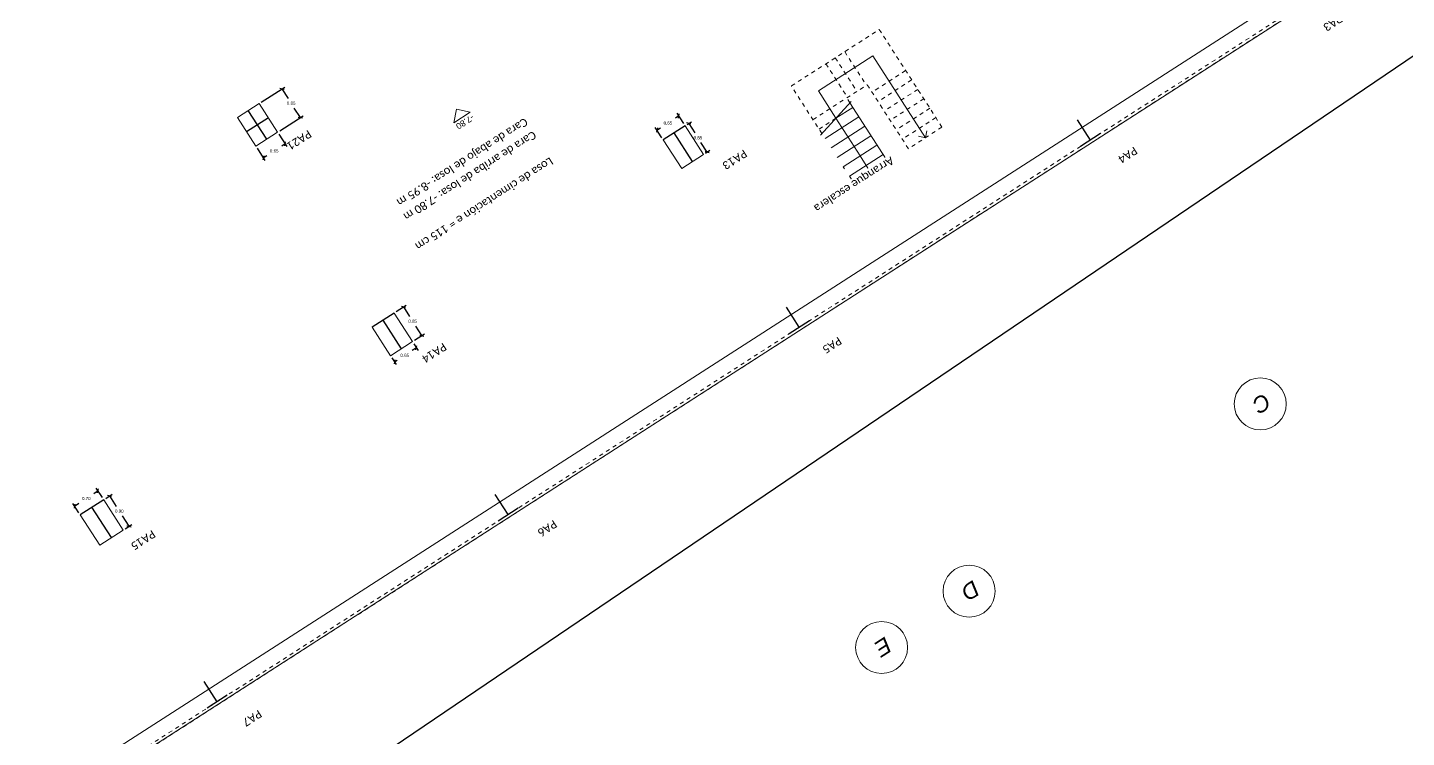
# Model space of a CAD drawing. Header units: metres. Extents: x 448 to 592, y 494 to 631.
# Drawn here: x 537.08 to 571.53, y 527.64 to 545.38 of the extents above; entities that cross this region are included whole.
import ezdxf

# ---------------------------------------------------------------- set-up
doc = ezdxf.new("R2010")
doc.units = ezdxf.units.M
doc.linetypes.add('Trazo general', pattern=[0.001875, 0.00125, -0.000625])
for name, color, linetype, lineweight, true_color in [('0-AR-TXT-1', 5, 'Continuous', 5, 0x0000ff), ('0-AR-TXT-3', 1, 'Continuous', 5, 0xff0000), ('00-AUX-6', 5, 'Trazo general', 5, 0x0000ff), ('00-AUX-7', 7, 'Continuous', 25, 0xff8000)]:
    doc.layers.add(name, color=color, linetype=linetype, lineweight=lineweight, true_color=true_color)
for name, color, linetype, lineweight in [('0-AUX', 7, 'Continuous', 5), ('00-AUX-2', 7, 'Continuous', 5), ('1-AR-ESCALERA', 7, 'Continuous', 5), ('1-AR-ESCALERA-1', 7, 'Trazo general', 5), ('1-AR-PILARES', 7, 'Continuous', 5), ('1-AR-VISTA', 7, 'Continuous', 5), ('CS-NIVELES', 7, 'Continuous', 5), ('SECC_COTAS', 255, 'Continuous', 9)]:
    doc.layers.add(name, color=color, linetype=linetype, lineweight=lineweight)
doc.styles.add('Arial_I', font='ariali.ttf', dxfattribs={"height": 0.4})
doc.styles.add('Calibri', font='calibri.ttf', dxfattribs={"height": 0.2})
doc.styles.add('Calibri_1', font='calibri.ttf', dxfattribs={"height": 0.15})
doc.dimstyles.get("Standard").update_dxf_attribs({"dimtxt": 0.18, "dimasz": 0.18, "dimexe": 0.18, "dimexo": 0.0625, "dimgap": 0.09, "dimtad": 0, "dimtih": 1, "dimtoh": 1, "dimzin": 0, "dimdsep": 46, "dimtxsty": 'Standard', "dimcen": 0.09, "dimadec": 0, "dimazin": 0, "dimtfac": 1, "dimtdec": 4, "dimtofl": 0, "dimtmove": 0, "dimatfit": 3, "dimfxl": 1, "dimtolj": 1, "dimtzin": 0, "dimarcsym": 0})

# ---------------------------------------------------------------- blocks, each defined once
blk = doc.blocks.new('Rejilla - Extremo de rejilla-3554-Sótano 2 - STR')
at = {"layer": '0-AUX'}
blk.add_circle((0, 0), 0.0065, dxfattribs=at)
blk = doc.blocks.new('Cotas de elevación - Cota vertical-26384-Sótano 2 - STR')
at = {"layer": 'CS-NIVELES'}
for p, q in [((0.00247, 0.00247), (-0.00247, 0.00247)), ((-0.00247, 0.00247), (0, 0)), ((0, 0), (0.00247, 0.00247))]:
    blk.add_line(p, q, dxfattribs=at)
blk = doc.blocks.new('_Oblique')
at = {"color": 0, "linetype": 'ByBlock', "lineweight": -2}
blk.add_line((-0.5, -0.5), (0.5, 0.5), dxfattribs=at)
blk = doc.blocks.new('*D424')
at = {"layer": 'Defpoints', "color": 0, "transparency": 16777216}
for p in [(553.349, 543.175), (553.506, 542.93), (552.96, 542.578)]:
    blk.add_point(p, dxfattribs=at)
at = {"layer": 'SECC_COTAS', "color": 0, "lineweight": -2, "transparency": 16777216}
for p, q in [((553.349, 543.175), (553.262, 543.119)), ((553.473, 542.983), (553.306, 543.242)), ((552.926, 542.631), (552.759, 542.89)), ((552.802, 542.823), (552.889, 542.879))]:
    blk.add_line(p, q, dxfattribs=at)
at = {"layer": 'SECC_COTAS', "color": 0, "lineweight": -2, "transparency": 16777216, "xscale": 0.075, "yscale": 0.075, "zscale": 0.075}
for p, rotation in [((553.349, 543.175), 32.75532756625478), ((552.802, 542.823), 212.7553275662548)]:
    blk.add_blockref('_Oblique', p, dxfattribs=dict(at, rotation=rotation))
at = {"layer": 'SECC_COTAS', "color": 0, "transparency": 16777216, "insert": (553.076, 542.999), "char_height": 0.08, "attachment_point": 5}
blk.add_mtext('\\A1;0.65', dxfattribs=at)
blk = doc.blocks.new('*D425')
at = {"layer": 'Defpoints', "color": 0, "transparency": 16777216}
for p in [(553.506, 542.93), (553.966, 542.215), (554.056, 542.273)]:
    blk.add_point(p, dxfattribs=at)
at = {"layer": 'SECC_COTAS', "color": 0, "lineweight": -2, "transparency": 16777216}
for p, q in [((553.559, 542.964), (553.663, 543.031)), ((553.596, 542.988), (553.748, 542.75)), ((554.056, 542.273), (553.903, 542.51)), ((554.019, 542.249), (554.123, 542.316))]:
    blk.add_line(p, q, dxfattribs=at)
at = {"layer": 'SECC_COTAS', "color": 0, "lineweight": -2, "transparency": 16777216, "xscale": 0.075, "yscale": 0.075, "zscale": 0.075}
for p, rotation in [((553.596, 542.988), 122.7553275662617), ((554.056, 542.273), 302.7553275662617)]:
    blk.add_blockref('_Oblique', p, dxfattribs=dict(at, rotation=rotation))
at = {"layer": 'SECC_COTAS', "color": 0, "transparency": 16777216, "insert": (553.826, 542.63), "char_height": 0.08, "attachment_point": 5}
blk.add_mtext('\\A1;0.85', dxfattribs=at)
blk = doc.blocks.new('*D426')
at = {"layer": 'Defpoints', "color": 0, "transparency": 16777216}
for p in [(546.232, 538.25), (546.692, 537.535), (546.927, 537.686)]:
    blk.add_point(p, dxfattribs=at)
at = {"layer": 'SECC_COTAS', "color": 0, "lineweight": -2, "transparency": 16777216}
for p, q in [((546.284, 538.284), (546.534, 538.444)), ((546.467, 538.401), (546.619, 538.164)), ((546.927, 537.686), (546.774, 537.924)), ((546.744, 537.569), (546.994, 537.73))]:
    blk.add_line(p, q, dxfattribs=at)
at = {"layer": 'SECC_COTAS', "color": 0, "lineweight": -2, "transparency": 16777216, "xscale": 0.075, "yscale": 0.075, "zscale": 0.075}
for p, rotation in [((546.467, 538.401), 122.7553275662682), ((546.927, 537.686), 302.7553275662682)]:
    blk.add_blockref('_Oblique', p, dxfattribs=dict(at, rotation=rotation))
at = {"layer": 'SECC_COTAS', "color": 0, "transparency": 16777216, "insert": (546.697, 538.044), "char_height": 0.08, "attachment_point": 5}
blk.add_mtext('\\A1;0.85', dxfattribs=at)
blk = doc.blocks.new('*D272')
at = {"layer": 'Defpoints', "color": 0, "transparency": 16777216}
for p in [(546.692, 537.535), (546.145, 537.183), (546.244, 537.03)]:
    blk.add_point(p, dxfattribs=at)
at = {"layer": 'SECC_COTAS', "color": 0, "lineweight": -2, "transparency": 16777216}
for p, q in [((546.791, 537.382), (546.685, 537.313)), ((546.726, 537.483), (546.834, 537.314)), ((546.179, 537.131), (546.287, 536.963)), ((546.244, 537.03), (546.312, 537.073))]:
    blk.add_line(p, q, dxfattribs=at)
at = {"layer": 'SECC_COTAS', "color": 0, "lineweight": -2, "transparency": 16777216, "xscale": 0.075, "yscale": 0.075, "zscale": 0.075}
for p, rotation in [((546.791, 537.382), 32.75532756626558), ((546.244, 537.03), 212.7553275662656)]:
    blk.add_blockref('_Oblique', p, dxfattribs=dict(at, rotation=rotation))
at = {"layer": 'SECC_COTAS', "color": 0, "transparency": 16777216, "insert": (546.498, 537.193), "char_height": 0.08, "attachment_point": 5}
blk.add_mtext('\\A1;0.65', dxfattribs=at)
blk = doc.blocks.new('*D273')
at = {"layer": 'Defpoints', "color": 0, "transparency": 16777216}
for p in [(538.836, 533.804), (538.978, 533.583), (538.39, 533.205)]:
    blk.add_point(p, dxfattribs=at)
at = {"layer": 'SECC_COTAS', "color": 0, "lineweight": -2, "transparency": 16777216}
for p, q in [((538.836, 533.804), (538.729, 533.734)), ((538.944, 533.636), (538.793, 533.871)), ((538.356, 533.257), (538.204, 533.492)), ((538.248, 533.425), (538.356, 533.494))]:
    blk.add_line(p, q, dxfattribs=at)
at = {"layer": 'SECC_COTAS', "color": 0, "lineweight": -2, "transparency": 16777216, "xscale": 0.075, "yscale": 0.075, "zscale": 0.075}
for p, rotation in [((538.836, 533.804), 32.75532756625815), ((538.248, 533.425), 212.7553275662582)]:
    blk.add_blockref('_Oblique', p, dxfattribs=dict(at, rotation=rotation))
at = {"layer": 'SECC_COTAS', "color": 0, "transparency": 16777216, "insert": (538.542, 533.614), "char_height": 0.08, "attachment_point": 5}
blk.add_mtext('\\A1;0.70', dxfattribs=at)
blk = doc.blocks.new('*D274')
at = {"layer": 'Defpoints', "color": 0, "transparency": 16777216}
for p in [(538.978, 533.583), (539.465, 532.826), (539.61, 532.92)]:
    blk.add_point(p, dxfattribs=at)
at = {"layer": 'SECC_COTAS', "color": 0, "lineweight": -2, "transparency": 16777216}
for p, q in [((539.031, 533.617), (539.191, 533.72)), ((539.123, 533.677), (539.29, 533.418)), ((539.61, 532.92), (539.444, 533.178)), ((539.518, 532.86), (539.677, 532.963))]:
    blk.add_line(p, q, dxfattribs=at)
at = {"layer": 'SECC_COTAS', "color": 0, "lineweight": -2, "transparency": 16777216, "xscale": 0.075, "yscale": 0.075, "zscale": 0.075}
for p, rotation in [((539.123, 533.677), 122.7553275662666), ((539.61, 532.92), 302.7553275662665)]:
    blk.add_blockref('_Oblique', p, dxfattribs=dict(at, rotation=rotation))
at = {"layer": 'SECC_COTAS', "color": 0, "transparency": 16777216, "insert": (539.367, 533.298), "char_height": 0.08, "attachment_point": 5}
blk.add_mtext('\\A1;0.90', dxfattribs=at)
blk = doc.blocks.new('*D287')
at = {"layer": 'Defpoints', "color": 0, "transparency": 16777216}
for p in [(542.864, 543.485), (543.892, 543.136), (543.324, 542.77)]:
    blk.add_point(p, dxfattribs=at)
at = {"layer": 'SECC_COTAS', "color": 0, "lineweight": -2, "transparency": 16777216}
for p, q in [((542.916, 543.519), (543.5, 543.894)), ((543.432, 543.851), (543.585, 543.613)), ((543.892, 543.136), (543.739, 543.373)), ((543.376, 542.804), (543.959, 543.179))]:
    blk.add_line(p, q, dxfattribs=at)
at = {"layer": 'SECC_COTAS', "color": 0, "lineweight": -2, "transparency": 16777216, "xscale": 0.075, "yscale": 0.075, "zscale": 0.075}
for p, rotation in [((543.432, 543.851), 122.7553275662622), ((543.892, 543.136), 302.7553275662622)]:
    blk.add_blockref('_Oblique', p, dxfattribs=dict(at, rotation=rotation))
at = {"layer": 'SECC_COTAS', "color": 0, "transparency": 16777216, "insert": (543.662, 543.493), "char_height": 0.08, "attachment_point": 5}
blk.add_mtext('\\A1;0.85', dxfattribs=at)
blk = doc.blocks.new('*D288')
at = {"layer": 'Defpoints', "color": 0, "transparency": 16777216}
for p in [(543.324, 542.77), (542.777, 542.419), (542.965, 542.127)]:
    blk.add_point(p, dxfattribs=at)
at = {"layer": 'SECC_COTAS', "color": 0, "lineweight": -2, "transparency": 16777216}
for p, q in [((543.357, 542.718), (543.555, 542.411)), ((542.811, 542.366), (543.008, 542.059)), ((543.511, 542.478), (543.425, 542.423)), ((542.965, 542.127), (543.052, 542.183))]:
    blk.add_line(p, q, dxfattribs=at)
at = {"layer": 'SECC_COTAS', "color": 0, "lineweight": -2, "transparency": 16777216, "xscale": 0.075, "yscale": 0.075, "zscale": 0.075}
for p, rotation in [((543.511, 542.478), 32.7553275662687), ((542.965, 542.127), 212.7553275662686)]:
    blk.add_blockref('_Oblique', p, dxfattribs=dict(at, rotation=rotation))
at = {"layer": 'SECC_COTAS', "color": 0, "transparency": 16777216, "insert": (543.238, 542.303), "char_height": 0.08, "attachment_point": 5}
blk.add_mtext('\\A1;0.65', dxfattribs=at)

msp = doc.modelspace()

# ---------------------------------------------------------------- linework, layer by layer
at = {"layer": '0-AUX'}
for p, q in [((556.835, 543.799), (558.195, 544.674)), ((558.195, 544.674), (559.51, 542.63)), ((557.274, 543.118), (556.835, 543.799)), ((557.425, 542.883), (557.274, 543.118)), ((557.577, 542.647), (557.425, 542.883)), ((559.51, 542.63), (559.337, 542.668)), ((559.51, 542.63), (559.547, 542.803)), ((557.728, 542.412), (557.577, 542.647)), ((557.88, 542.176), (557.728, 542.412)), ((558.031, 541.941), (557.88, 542.176)), ((558.183, 541.705), (558.031, 541.941))]:
    msp.add_line(p, q, dxfattribs=at)
msp.add_circle((558.183, 541.705), 0.05, dxfattribs=at)
at = {"layer": '00-AUX-2'}
for p, q in [((585.784, 556.74), (500.035, 501.573)), ((585.016, 556.781), (500.17, 502.195))]:
    msp.add_line(p, q, dxfattribs=at)
at = {"layer": '00-AUX-6'}
for p, q in [((585.762, 556.809), (499.997, 501.632)), ((585.784, 556.74), (500.035, 501.573))]:
    msp.add_line(p, q, dxfattribs=at)
at = {"layer": '00-AUX-7', "color": 1}
for p, q in [((543.094, 543.128), (542.547, 542.776)), ((543.05, 542.594), (542.59, 543.309)), ((553.506, 542.93), (552.96, 542.578)), ((553.693, 542.039), (553.233, 542.754)), ((546.232, 538.25), (545.685, 537.898)), ((546.418, 537.359), (545.959, 538.074)), ((538.978, 533.583), (538.39, 533.205)), ((539.171, 532.637), (538.684, 533.394))]:
    msp.add_line(p, q, dxfattribs=at)
at = {"layer": '00-AUX-7'}
for p, q in [((563.635, 542.574), (563.31, 543.078)), ((563.887, 542.736), (563.383, 542.411)), ((556.36, 537.893), (556.036, 538.398)), ((556.613, 538.056), (556.108, 537.731)), ((549.086, 533.213), (548.761, 533.718)), ((549.338, 533.376), (548.833, 533.051)), ((541.811, 528.533), (541.487, 529.038)), ((542.063, 528.696), (541.559, 528.371))]:
    msp.add_line(p, q, dxfattribs=at)
at = {"layer": '1-AR-ESCALERA'}
for p, q in [((557.655, 543.538), (556.892, 542.698)), ((557.274, 543.118), (557.694, 543.389)), ((558.603, 541.976), (557.622, 543.501)), ((557.005, 542.612), (557.846, 543.153)), ((557.156, 542.377), (557.997, 542.918)), ((557.308, 542.141), (558.149, 542.682)), ((557.459, 541.906), (558.3, 542.447)), ((557.611, 541.67), (558.452, 542.211)), ((557.492, 541.854), (557.459, 541.906)), ((557.762, 541.435), (557.611, 541.67)), ((557.762, 541.435), (558.603, 541.976)), ((557.762, 541.435), (558.603, 541.976))]:
    msp.add_line(p, q, dxfattribs=at)
at = {"layer": '1-AR-ESCALERA-1'}
for p, q in [((556.161, 543.924), (558.356, 545.336)), ((558.356, 545.336), (559.925, 542.897)), ((557.494, 544.782), (558.035, 543.941)), ((557.023, 544.479), (557.564, 543.638)), ((557.258, 544.63), (557.799, 543.789)), ((559.016, 544.31), (558.175, 543.769)), ((559.167, 544.075), (558.326, 543.534)), ((556.926, 542.735), (556.161, 543.924)), ((557.543, 543.624), (558.056, 543.954)), ((558.056, 543.954), (559.084, 542.356)), ((559.319, 543.839), (558.478, 543.298)), ((556.702, 543.083), (557.543, 543.624)), ((557.622, 543.501), (557.543, 543.624)), ((559.47, 543.604), (558.629, 543.063)), ((559.622, 543.368), (558.781, 542.827)), ((556.853, 542.848), (557.274, 543.118)), ((559.773, 543.133), (558.932, 542.592)), ((559.925, 542.897), (559.084, 542.356))]:
    msp.add_line(p, q, dxfattribs=at)
at = {"layer": '1-AR-PILARES'}
for p, q in [((542.864, 543.485), (542.317, 543.133)), ((543.324, 542.77), (542.864, 543.485)), ((542.317, 543.133), (542.777, 542.419)), ((542.777, 542.419), (543.324, 542.77)), ((553.966, 542.215), (553.506, 542.93)), ((552.96, 542.578), (553.42, 541.864)), ((553.42, 541.864), (553.966, 542.215)), ((546.232, 538.25), (545.685, 537.898)), ((546.692, 537.535), (546.232, 538.25)), ((545.685, 537.898), (546.145, 537.183)), ((546.145, 537.183), (546.692, 537.535)), ((539.465, 532.826), (538.978, 533.583)), ((538.39, 533.205), (538.877, 532.448)), ((538.877, 532.448), (539.465, 532.826))]:
    msp.add_line(p, q, dxfattribs=at)
at = {"layer": '1-AR-PILARES', "color": 1}
msp.add_line((553.506, 542.93), (552.96, 542.578), dxfattribs=at)
at = {"layer": '1-AR-VISTA'}
msp.add_line((500.17, 502.195), (585.016, 556.781), dxfattribs=at)

# ---------------------------------------------------------------- block references
at = {"layer": '0-AUX', "xscale": 99.99999999999993, "yscale": 99.99999999999993, "zscale": 99.99999999999993, "rotation": 212.7553275663494}
for p in [(567.878, 535.978), (560.603, 531.298), (558.417, 529.891)]:
    msp.add_blockref('Rejilla - Extremo de rejilla-3554-Sótano 2 - STR', p, dxfattribs=at)
at = {"layer": 'CS-NIVELES', "xscale": 99.99999999999993, "yscale": 99.99999999999993, "zscale": 99.99999999999993, "rotation": 212.7553275663494}
msp.add_blockref('Cotas de elevación - Cota vertical-26384-Sótano 2 - STR', (547.797, 543.346), dxfattribs=at)

# ---------------------------------------------------------------- texts
at = {"layer": 'CS-NIVELES', "insert": (548.252, 543.095), "char_height": 0.15, "width": 0.59123, "attachment_point": 1, "rotation": 212.7553, "line_spacing_factor": 1.158048, "style": 'Calibri_1'}
msp.add_mtext('-7.80', dxfattribs=at)

# ---------------------------------------------------------------- dimensions: what is measured, and where the dimension line sits
at = {"layer": 'SECC_COTAS'}
for p1, p2, distance, picture, middle in [((552.96, 542.578), (553.506, 542.93), 0.291, '*D424', (553.076, 542.999)), ((538.39, 533.205), (538.978, 533.583), 0.262, '*D273', (538.542, 533.614))]:
    dim = msp.add_aligned_dim(p1=p1, p2=p2, distance=distance, dimstyle='Standard', override={"dimtxt": 0.08, "dimasz": 0.075, "dimexe": 0.08, "dimgap": 0.08, "dimdec": 2, "dimblk1": 'Oblique', "dimblk2": 'Oblique', "dimsah": 1}, dxfattribs=at)
    dim.commit()
    dim.dimension.update_dxf_attribs({"geometry": picture, "text_midpoint": middle})

# ---------------------------------------------------------------- next in the draw order: texts
at = {"layer": '0-AR-TXT-1', "char_height": 0.2, "attachment_point": 1, "rotation": 212.7553, "style": 'Calibri', "bg_fill": 3, "box_fill_scale": 1.25, "bg_fill_color": 256, "bg_fill_true_color": 13158600, "bg_fill_transparency": 0}
for s, insert, width in [('PA3', (569.962, 545.549), 0.6173), ('PA4', (564.832, 542.249), 0.6173), ('Arranque escalera', (558.751, 542), 2.85401), ('PA5', (557.443, 537.495), 0.6173), ('PA6', (550.328, 532.918), 0.6173), ('PA7', (542.953, 528.173), 0.6173)]:
    msp.add_mtext(s, dxfattribs=dict(at, insert=insert, width=width))
at = {"layer": '0-AR-TXT-3', "insert": (550.234, 541.984), "char_height": 0.2, "width": 4.95443, "attachment_point": 1, "rotation": 212.7553, "style": 'Calibri', "bg_fill": 3, "box_fill_scale": 1.25, "bg_fill_color": 256, "bg_fill_true_color": 13158600, "bg_fill_transparency": 0}
msp.add_mtext('Losa de cimentación e = 115 cm', dxfattribs=at)
at = {"layer": '0-AUX', "char_height": 0.4, "attachment_point": 1, "rotation": 212.7553, "style": 'Arial_I', "bg_fill": 3, "box_fill_scale": 1.25, "bg_fill_color": 256, "bg_fill_true_color": 13158600, "bg_fill_transparency": 0}
for s, insert, width in [('\\fArial|b0|i1|c0|p34|;C', (568.19, 535.929), 0.48903), ('\\fArial|b0|i1|c0|p34|;D', (560.916, 531.248), 0.48903), ('\\fArial|b0|i1|c0|p34|;E', (558.718, 529.835), 0.45696)]:
    msp.add_mtext(s, dxfattribs=dict(at, insert=insert, width=width))

# ---------------------------------------------------------------- next in the draw order: texts
at = {"layer": '0-AR-TXT-3', "insert": (549.811, 542.641), "char_height": 0.2, "width": 4.87426, "attachment_point": 1, "rotation": 212.7553, "style": 'Calibri', "bg_fill": 3, "box_fill_scale": 1.25, "bg_fill_color": 256, "bg_fill_true_color": 13158600, "bg_fill_transparency": 0}
msp.add_mtext('Cara de arriba de losa: -7.80 m ', dxfattribs=at)

# ---------------------------------------------------------------- next in the draw order: texts
at = {"layer": '0-AR-TXT-3', "insert": (549.6, 542.969), "char_height": 0.2, "width": 4.71392, "attachment_point": 1, "rotation": 212.7553, "style": 'Calibri', "bg_fill": 3, "box_fill_scale": 1.25, "bg_fill_color": 256, "bg_fill_true_color": 13158600, "bg_fill_transparency": 0}
msp.add_mtext('Cara de abajo de losa: -8.95 m', dxfattribs=at)

# ---------------------------------------------------------------- next in the draw order: linework, layer by layer
at = {"color": 6}
msp.add_line((532.506, 518.13), (588.418, 556.008), dxfattribs=at)

# ---------------------------------------------------------------- next in the draw order: texts
at = {"layer": '0-AR-TXT-1', "color": 3, "char_height": 0.2, "width": 0.8097, "attachment_point": 1, "rotation": 212.7553, "style": 'Calibri', "bg_fill": 3, "box_fill_scale": 1.25, "bg_fill_color": 256, "bg_fill_true_color": 13158600, "bg_fill_transparency": 0}
for s, insert in [('PA21', (544.195, 542.666)), ('PA13', (555.08, 542.177)), ('PA14', (547.57, 537.346)), ('PA15', (540.295, 532.666))]:
    msp.add_mtext(s, dxfattribs=dict(at, insert=insert))

# ---------------------------------------------------------------- next in the draw order: dimensions: what is measured, and where the dimension line sits
at = {"layer": 'SECC_COTAS'}
for p1, p2, distance, picture, middle in [((542.864, 543.485), (543.324, 542.77), 0.676, '*D287', (543.662, 543.493)), ((553.506, 542.93), (553.966, 542.215), 0.106, '*D425', (553.826, 542.63)), ((543.324, 542.77), (542.777, 542.419), 0.347, '*D288', (543.238, 542.303)), ((546.232, 538.25), (546.692, 537.535), 0.279, '*D426', (546.697, 538.044)), ((538.978, 533.583), (539.465, 532.826), 0.172, '*D274', (539.367, 533.298))]:
    dim = msp.add_aligned_dim(p1=p1, p2=p2, distance=distance, dimstyle='Standard', override={"dimtxt": 0.08, "dimasz": 0.075, "dimexe": 0.08, "dimgap": 0.08, "dimdec": 2, "dimblk1": 'Oblique', "dimblk2": 'Oblique', "dimsah": 1}, dxfattribs=at)
    dim.commit()
    dim.dimension.update_dxf_attribs({"geometry": picture, "text_midpoint": middle})
dim = msp.add_linear_dim(base=(546.244, 537.03), p1=(546.692, 537.535), p2=(546.145, 537.183), angle=212.7553, dimstyle='Standard', override={"dimtxt": 0.08, "dimasz": 0.075, "dimexe": 0.08, "dimgap": 0.08, "dimdec": 2, "dimblk1": 'Oblique', "dimblk2": 'Oblique', "dimsah": 1}, dxfattribs=at)
dim.commit()
dim.dimension.update_dxf_attribs({"geometry": '*D272', "text_midpoint": (546.498, 537.193), "dimtype": 161})

doc.saveas('drawing.dxf')
